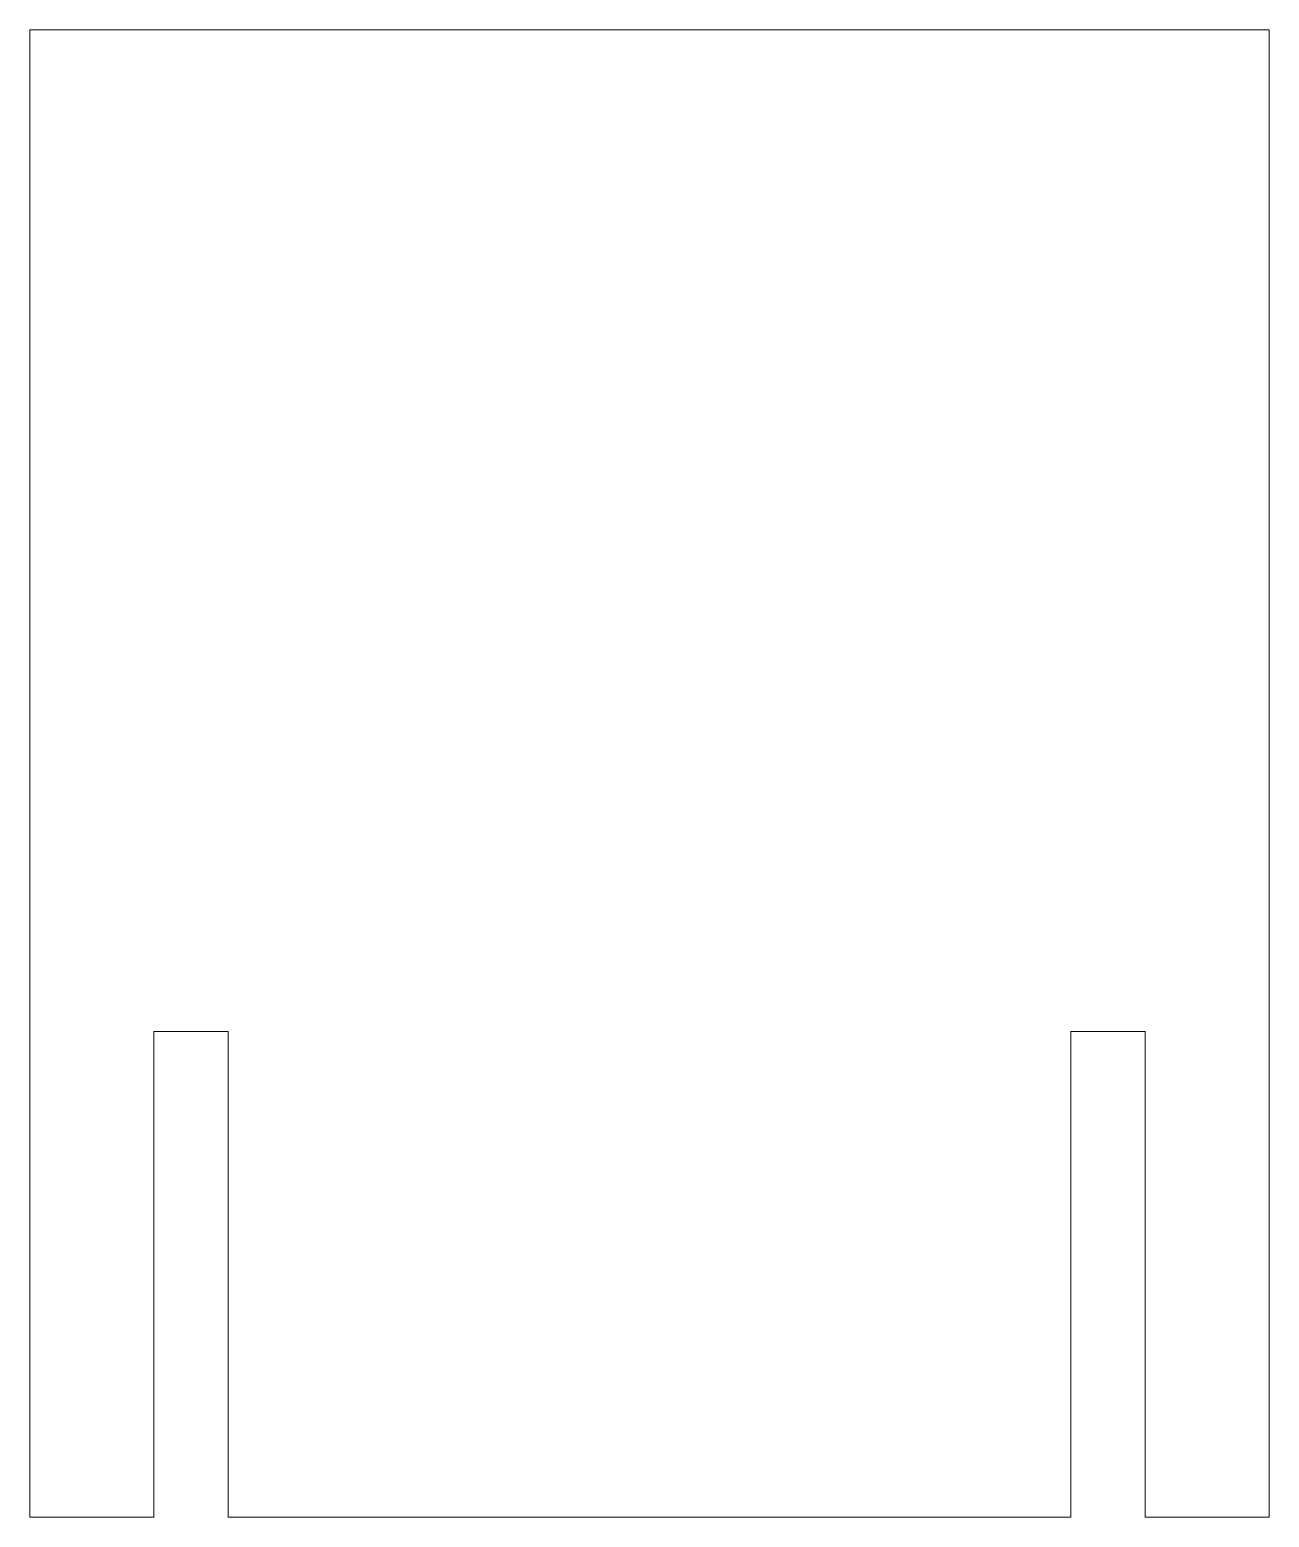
# Model space of a CAD drawing. Header units: millimetres. Extents: x -25 to 25, y -30 to 30.
import ezdxf

# ---------------------------------------------------------------- set-up
doc = ezdxf.new("R2010")
doc.units = ezdxf.units.MM
doc.header["$MEASUREMENT"] = 0
doc.layers.add('Layer 1', color=7, linetype='Continuous')

msp = doc.modelspace()

# ---------------------------------------------------------------- linework, layer by layer
at = {"layer": 'Layer 1', "lineweight": 15}
for points in [[(-25, 30), (-25, 30), (25, 30), (25, 30)], [(-25, -30), (-25, -30), (-25, 30), (-25, 30)], [(25, 30), (25, 30), (25, -30), (25, -30)], [(-20, -30), (-20, -30), (-20, -10.4), (-20, -10.4)], [(-20, -10.4), (-20, -10.4), (-17, -10.4), (-17, -10.4)], [(-17, -10.4), (-17, -10.4), (-17, -30), (-17, -30)], [(17, -30), (17, -30), (17, -10.4), (17, -10.4)], [(17, -10.4), (17, -10.4), (20, -10.4), (20, -10.4)], [(20, -10.4), (20, -10.4), (20, -30), (20, -30)], [(-20, -30), (-20, -30), (-25, -30), (-25, -30)], [(17, -30), (17, -30), (-17, -30), (-17, -30)], [(25, -30), (25, -30), (20, -30), (20, -30)]]:
    msp.add_open_spline(points, degree=3, dxfattribs=at)

doc.saveas('drawing.dxf')
